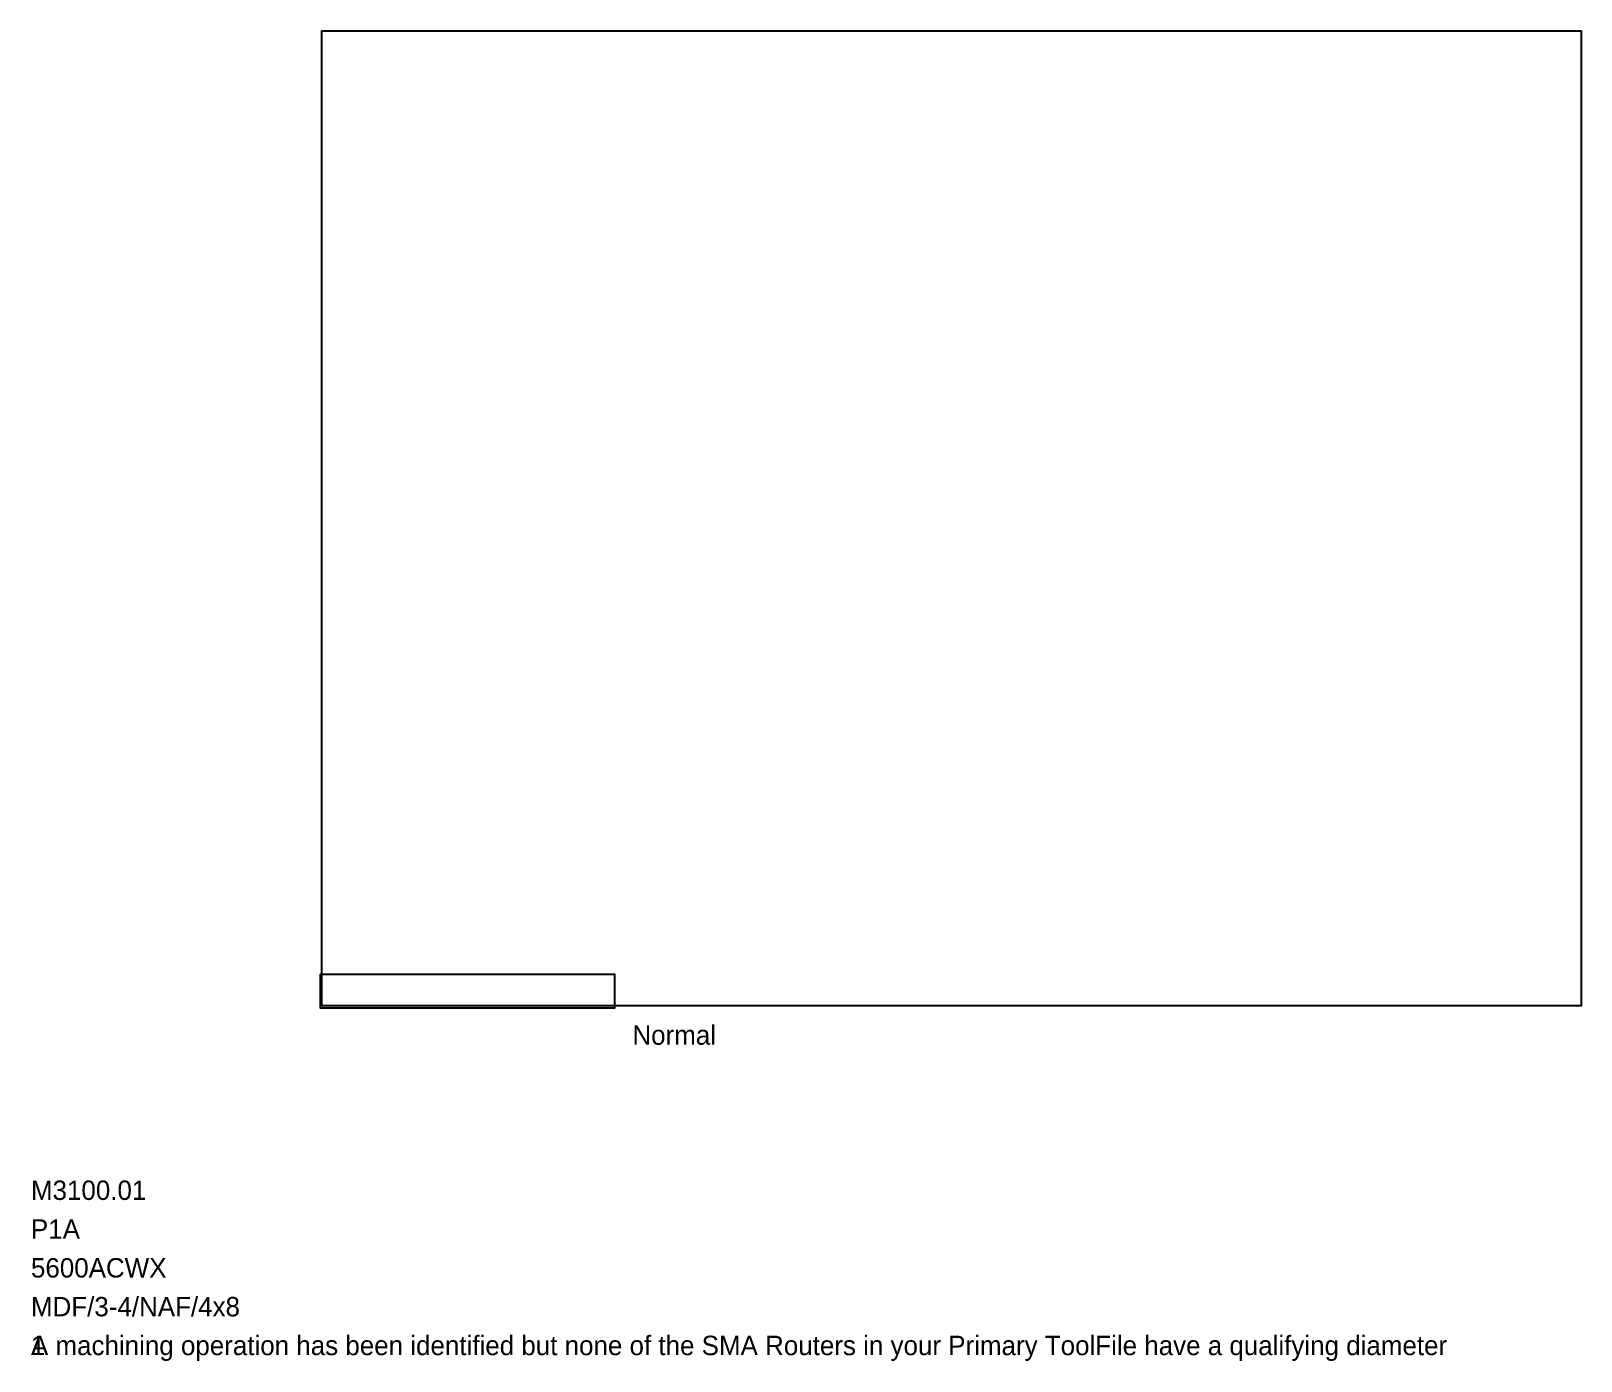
# Model space of a CAD drawing. Header units: metres. Extents: x -7.5 to 32.4, y -9.2 to 25.1.
import ezdxf

# ---------------------------------------------------------------- set-up
doc = ezdxf.new("R2010")
doc.units = ezdxf.units.M

msp = doc.modelspace()

# ---------------------------------------------------------------- linework, layer by layer
at = {"layer": 'BORDER_Z0P75', "color": 7}
msp.add_lwpolyline([(0, 0), (0, 25.125), (32.4464, 25.125), (32.4464, 0)], close=True, dxfattribs=at)
at = {"layer": 'ROUTE_Z0P375LT130RAMP', "color": 3}
msp.add_lwpolyline([(3.25, -0.05), (3.75, -0.05), (7.55, -0.05), (7.55, 0.8125), (-0.05, 0.8125), (-0.05, -0.05), (3.75, -0.05)], dxfattribs=at)

# ---------------------------------------------------------------- texts
at = {"layer": 'COMMENT', "color": 1}
msp.add_text('A machining operation has been identified but none of the SMA Routers in your Primary ToolFile have a qualifying diameter   ', height=0.5, dxfattribs=at).set_placement((-7.5, -9))
at = {"layer": 'DESCRIPTION', "color": 1}
msp.add_text('P1A', height=0.5, dxfattribs=at).set_placement((-7.5, -6))
at = {"layer": 'FILENAME', "color": 1}
msp.add_text('5600ACWX', height=0.5, dxfattribs=at).set_placement((-7.5, -7))
at = {"layer": 'ITEMNUMBER', "color": 1}
msp.add_text('M3100.01', height=0.5, dxfattribs=at).set_placement((-7.5, -5))
at = {"layer": 'MATERIALNAME', "color": 1}
msp.add_text('MDF/3-4/NAF/4x8', height=0.5, dxfattribs=at).set_placement((-7.5, -8))
at = {"layer": 'Qty', "color": 1}
msp.add_text('1', height=0.5, dxfattribs=at).set_placement((-7.5, -9))
at = {"layer": 'RUNFIELD', "color": 1}
msp.add_text('Normal', height=0.5, dxfattribs=at).set_placement((8, -1))

doc.saveas('drawing.dxf')
